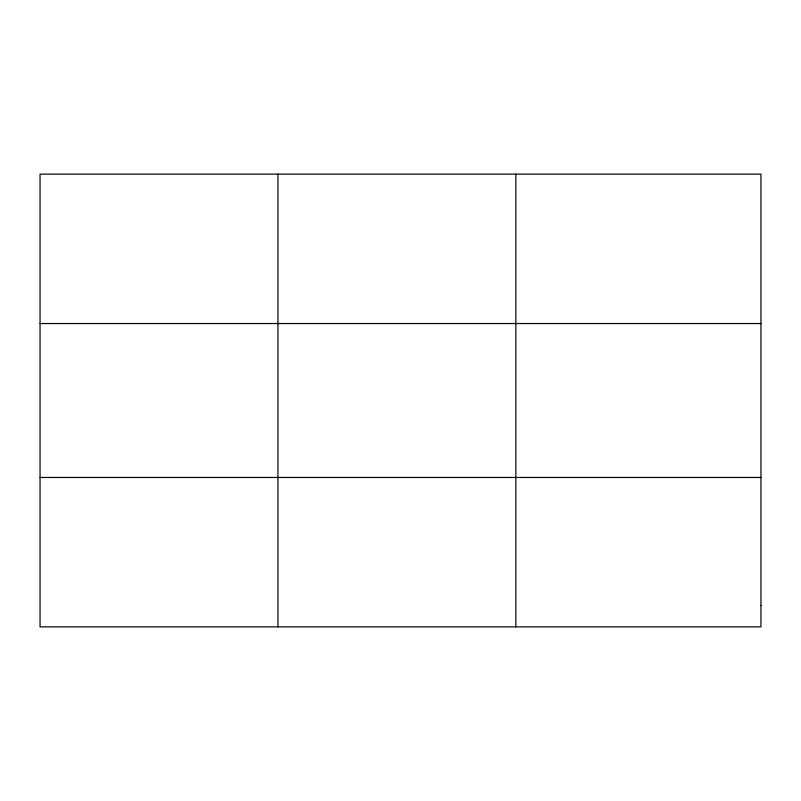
<?xml version="1.0" encoding="UTF-8"?>
<svg xmlns="http://www.w3.org/2000/svg" width="801" height="801" viewBox="0 0 801 801"><rect width="100%" height="100%" fill="white"/><g stroke="black" fill="none" stroke-linecap="round" stroke-linejoin="round"><path stroke-width="1.2" d="M277.947 174.127L277.947 626.873M515.844 174.127L515.844 626.873M40.05 323.534L760.95 323.534M40.05 477.466L760.95 477.466M760.95 605.526L760.95 626.873L40.05 626.873L40.05 174.127L760.95 174.127L760.95 605.526"/></g></svg>
